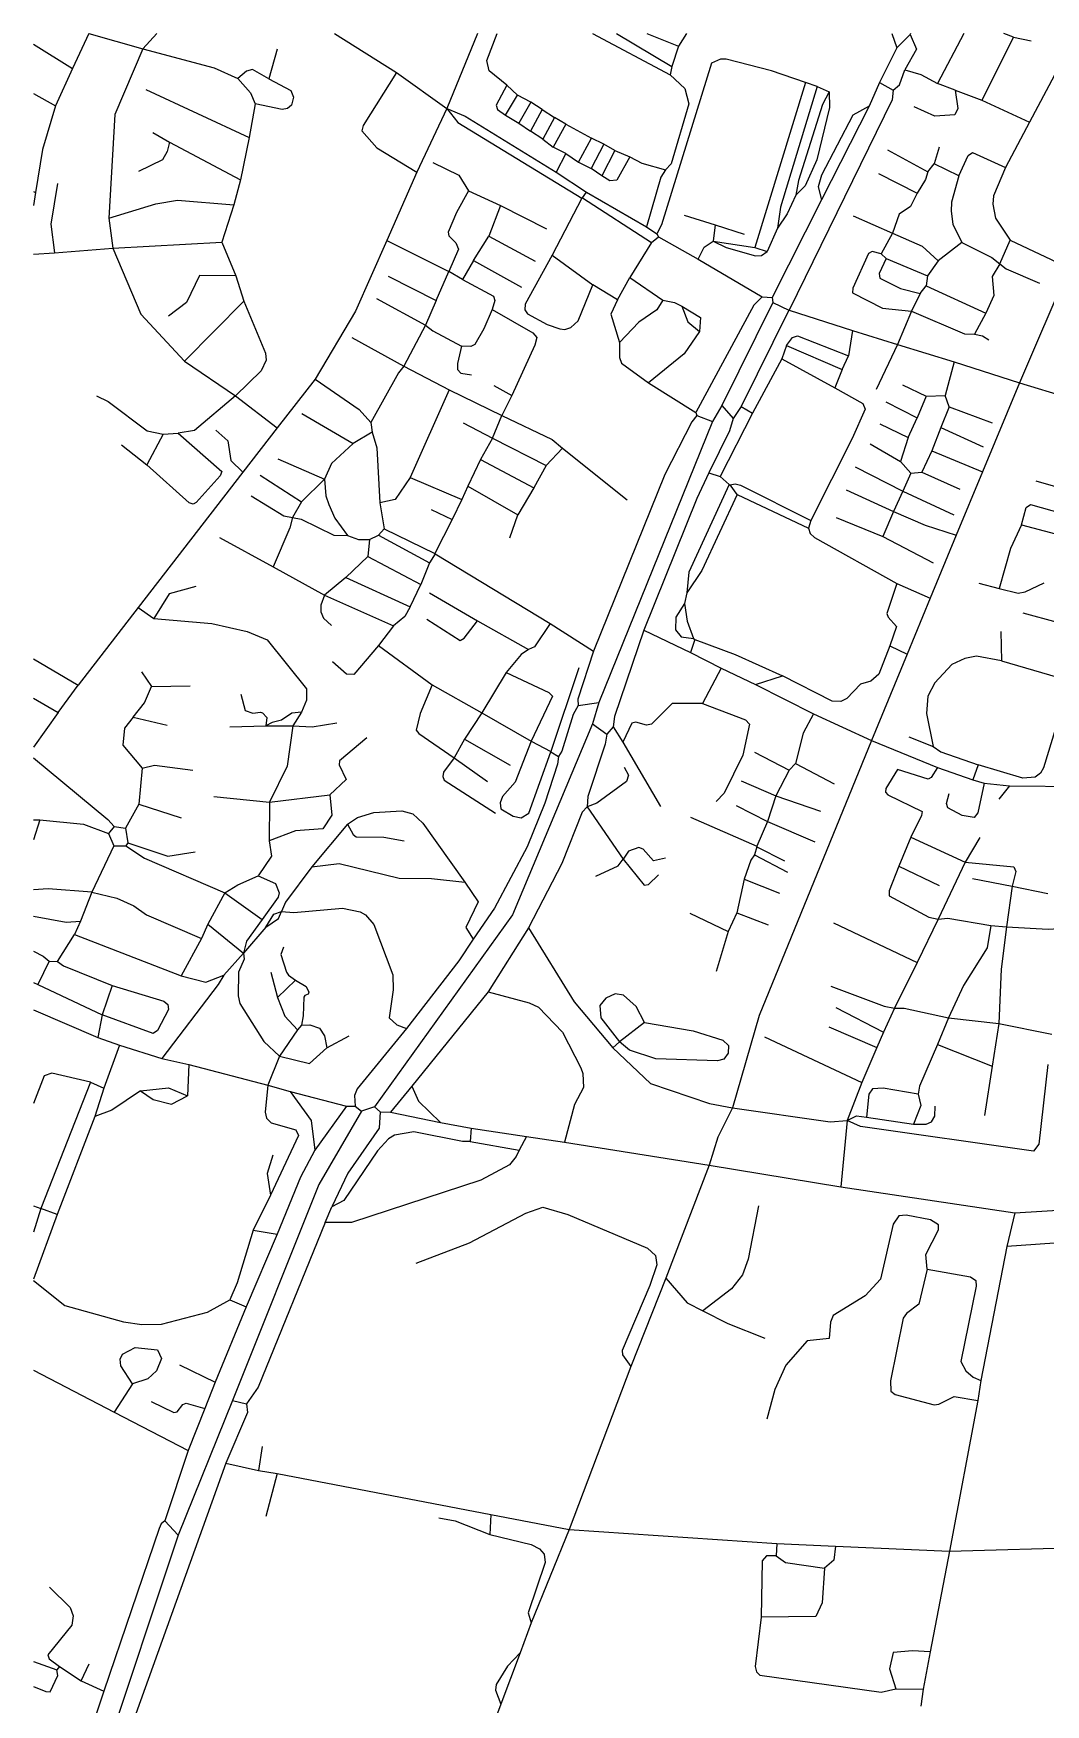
# Model space of a CAD drawing. Header units: inches. Extents: x 13510994 to 13518474, y 3660267 to 3664767.
# Drawn here: x 13510994 to 13512451, y 3662363 to 3664767 of the extents above; entities that cross this region are included whole.
import ezdxf

# ---------------------------------------------------------------- set-up
doc = ezdxf.new("R2010")
doc.units = ezdxf.units.IN
doc.header["$MEASUREMENT"] = 0

msp = doc.modelspace()

# ---------------------------------------------------------------- linework, layer by layer
for points in [[(13511074, 3664767), (13511050.6, 3664717)], [(13511074, 3664767.3), (13511074, 3664767)], [(13511074, 3664767), (13511151.7, 3664745.1)], [(13511171.9, 3664767.3), (13511151.7, 3664745.1)], [(13511427.4, 3664767.3), (13511516.5, 3664710.9)], [(13511633.4, 3664767.3), (13511589.1, 3664659.2)], [(13511675.4, 3664692.8), (13511650, 3664713.6), (13511646.6, 3664728.5), (13511661.3, 3664767.3)], [(13511798.5, 3664767.3), (13511910.2, 3664707.6)], [(13511833.1, 3664767.3), (13511912.7, 3664719.6)], [(13511876.8, 3664767.3), (13511922.4, 3664748.8)], [(13511933.9, 3664767.3), (13511922.4, 3664748.8)], [(13512229.6, 3664767.3), (13512236.7, 3664746.6)], [(13512256.4, 3664767.3), (13512255.7, 3664765.6)], [(13512333.2, 3664767.3), (13512295.3, 3664695.4)], [(13512404.6, 3664761.9), (13512390.5, 3664767.3)], [(13510994.1, 3664752.1), (13511050.6, 3664717)], [(13511151.7, 3664745.1), (13511111.5, 3664650.7), (13511102.7, 3664501.3)], [(13511151.7, 3664745.1), (13511254.2, 3664717.7), (13511288.3, 3664702.5)], [(13511344.7, 3664744.6), (13511333.1, 3664702)], [(13511922.4, 3664748.8), (13511912.7, 3664719.6)], [(13512236.7, 3664746.6), (13512211.7, 3664696.6)], [(13512236.7, 3664746.6), (13512255.7, 3664765.6)], [(13512255.7, 3664765.6), (13512265.1, 3664744.8), (13512248, 3664714.9)], [(13512404.6, 3664761.9), (13512358.7, 3664671.2)], [(13512404.6, 3664761.9), (13512429.7, 3664756.6)], [(13512105.3, 3664696.5), (13512056.1, 3664713.4), (13511991.1, 3664730.4), (13511983.1, 3664730.1), (13511969.8, 3664724.6), (13511897.8, 3664492.1), (13511891.2, 3664479.1)], [(13511912.7, 3664719.6), (13511910.2, 3664707.6)], [(13511050.6, 3664717), (13511026, 3664663)], [(13511333.1, 3664702), (13511309.2, 3664715.5), (13511300.8, 3664712.9), (13511288.3, 3664702.5)], [(13511288.3, 3664702.5), (13511306.7, 3664681.7), (13511313.2, 3664666.1)], [(13511333.1, 3664702), (13511364.4, 3664685.4), (13511368.2, 3664675.5), (13511365.7, 3664663.9), (13511360, 3664659.4), (13511352.2, 3664657.9), (13511313.2, 3664666.1)], [(13511516.5, 3664710.9), (13511468.6, 3664634.7), (13511466.6, 3664627.1), (13511488.5, 3664602.5), (13511546.1, 3664567.9)], [(13511516.5, 3664710.9), (13511589.1, 3664659.2)], [(13511910.2, 3664707.6), (13511931.4, 3664688), (13511937.1, 3664666.2), (13511911.8, 3664579.5), (13511903.7, 3664571)], [(13512105.3, 3664696.5), (13512032.3, 3664459.4)], [(13512121.9, 3664690.8), (13512105.3, 3664696.5)], [(13512211.7, 3664696.6), (13512196.7, 3664662.6)], [(13512211.7, 3664696.6), (13512231.2, 3664685.6)], [(13512231.2, 3664685.6), (13512240.4, 3664693.5), (13512248, 3664714.9)], [(13512248, 3664714.9), (13512271.1, 3664708), (13512295.3, 3664695.4)], [(13512320.4, 3664685.6), (13512295.3, 3664695.4)], [(13512463.7, 3664707.1), (13512427.6, 3664639.7)], [(13510994.1, 3664680.9), (13511026, 3664663)], [(13511155.7, 3664686.6), (13511304.7, 3664617.7)], [(13511675.4, 3664692.8), (13511660.1, 3664664.3), (13511662, 3664657.8), (13511673.3, 3664649.8)], [(13511673.3, 3664649.8), (13511690.6, 3664678.7)], [(13511675.4, 3664692.8), (13511690.6, 3664678.7)], [(13511709.8, 3664668.3), (13511690.6, 3664678.7)], [(13512121.9, 3664690.8), (13512069.4, 3664517.5), (13512064.7, 3664486.9)], [(13512231.2, 3664685.6), (13512230.1, 3664671.6), (13512081.7, 3664369.1)], [(13512139.2, 3664683.2), (13512139.9, 3664660.7), (13512121.3, 3664585.3), (13512104.5, 3664547.8), (13512091.5, 3664534.4)], [(13512139.2, 3664683.2), (13512129.5, 3664665.2), (13512095.2, 3664555.5), (13512091.5, 3664534.4)], [(13512121.9, 3664690.8), (13512139.2, 3664683.2)], [(13512320.4, 3664685.6), (13512324.5, 3664659.4), (13512320.2, 3664650.4), (13512291.3, 3664648.2), (13512261.7, 3664661.6)], [(13512320.4, 3664685.6), (13512358.7, 3664671.2)], [(13512358.7, 3664671.2), (13512427.6, 3664639.7)], [(13511026, 3664663), (13511007.4, 3664600.5), (13510997, 3664538.6)], [(13511313.2, 3664666.1), (13511304.7, 3664617.7)], [(13511589.1, 3664659.2), (13511546.1, 3664567.9)], [(13511589.1, 3664659.2), (13511615.3, 3664648.3), (13511746.5, 3664567.8)], [(13511589.1, 3664659.2), (13511604.8, 3664639.4), (13511783.2, 3664530.1)], [(13511673.3, 3664649.8), (13511692.7, 3664638)], [(13511709.8, 3664668.3), (13511692.7, 3664638)], [(13511726.3, 3664658), (13511709.3, 3664626.8)], [(13511726.3, 3664658), (13511709.8, 3664668.3)], [(13511726.3, 3664658), (13511744.2, 3664646.4)], [(13512196.7, 3664662.6), (13512173.2, 3664649.9), (13512128.2, 3664563.4), (13512123.5, 3664546.7), (13512128.2, 3664528.1)], [(13512196.7, 3664662.6), (13512128.2, 3664528.1)], [(13511166.2, 3664624.6), (13511190.1, 3664610.7)], [(13511692.7, 3664638), (13511709.3, 3664626.8)], [(13511727.1, 3664615.1), (13511709.3, 3664626.8)], [(13511744.2, 3664646.4), (13511727.1, 3664615.1)], [(13511760.5, 3664637), (13511742.3, 3664603.7)], [(13511760.5, 3664637), (13511744.2, 3664646.4)], [(13511760.5, 3664637), (13511797.3, 3664616.7)], [(13512427.6, 3664639.7), (13512393.1, 3664574.2)], [(13511190.1, 3664610.7), (13511186.6, 3664597.6), (13511179.8, 3664585.6), (13511145.2, 3664568.6)], [(13511190.1, 3664610.7), (13511292.3, 3664556.9)], [(13511304.7, 3664617.7), (13511292.3, 3664556.9)], [(13511727.1, 3664615.1), (13511742.3, 3664603.7)], [(13511760.3, 3664594.5), (13511742.3, 3664603.7)], [(13511778.6, 3664582.1), (13511797.3, 3664616.7)], [(13511815.2, 3664607.9), (13511796.6, 3664572.8)], [(13511815.2, 3664607.9), (13511797.3, 3664616.7)], [(13511831, 3664598.9), (13511812, 3664562.3)], [(13511831, 3664598.9), (13511815.2, 3664607.9)], [(13511831, 3664598.9), (13511852.4, 3664589.8)], [(13512223.2, 3664599.6), (13512281.2, 3664568.1)], [(13512297.7, 3664603.6), (13512290.2, 3664579.6)], [(13511568.7, 3664581.6), (13511606.3, 3664563.6), (13511620.2, 3664541)], [(13511760.3, 3664594.5), (13511746.5, 3664567.8)], [(13511760.3, 3664594.5), (13511778.6, 3664582.1)], [(13511778.6, 3664582.1), (13511796.6, 3664572.8)], [(13511852.4, 3664589.8), (13511833.8, 3664556.2), (13511823.8, 3664555.1), (13511812, 3664562.3)], [(13511852.4, 3664589.8), (13511869.9, 3664580.5), (13511903.7, 3664571)], [(13512281.2, 3664568.1), (13512290.2, 3664579.6)], [(13512325.8, 3664562.6), (13512290.2, 3664579.6)], [(13512325.8, 3664562.6), (13512339.2, 3664591.6), (13512345.3, 3664596.1), (13512393.1, 3664574.2)], [(13511028.7, 3664551.6), (13511019.2, 3664493.1), (13511024.3, 3664451.5)], [(13511292.3, 3664556.9), (13511282.7, 3664520.5)], [(13511546.1, 3664567.9), (13511502.7, 3664469.2)], [(13511746.5, 3664567.8), (13511790.2, 3664539.1)], [(13511812, 3664562.3), (13511796.6, 3664572.8)], [(13511903.7, 3664571), (13511897.2, 3664560.6), (13511876.2, 3664489.1)], [(13512210.2, 3664565.6), (13512265.7, 3664537.3)], [(13512281.2, 3664568.1), (13512277.7, 3664557.1), (13512265.7, 3664537.3)], [(13512325.8, 3664562.6), (13512315.3, 3664524.6), (13512314.7, 3664511.6), (13512317.1, 3664492.8), (13512330, 3664466.3)], [(13512393.1, 3664574.2), (13512375.7, 3664533.6), (13512374.7, 3664521.7), (13512378.4, 3664501.7), (13512399.9, 3664469.8)], [(13510994.1, 3664540.1), (13510997, 3664538.6)], [(13510997, 3664538.6), (13510994.1, 3664519.6)], [(13511102.7, 3664501.3), (13511170.1, 3664522.2), (13511201.3, 3664527.4), (13511282.7, 3664520.5)], [(13511620.2, 3664541), (13511602.8, 3664509.6), (13511591.1, 3664481.3), (13511591.9, 3664476.1), (13511602.2, 3664466.2), (13511606, 3664457), (13511592.1, 3664424.6)], [(13511620.2, 3664541), (13511666.5, 3664519.8)], [(13511783.2, 3664530.1), (13511740.8, 3664448.3)], [(13511784.2, 3664530.6), (13511783.2, 3664530.1)], [(13511784.2, 3664530.6), (13511790.2, 3664539.1)], [(13511784.2, 3664530.6), (13511883.7, 3664466.6)], [(13511790.2, 3664539.1), (13511876.2, 3664489.1)], [(13512128.2, 3664528.1), (13512057.2, 3664387.6)], [(13512091.5, 3664534.4), (13512078.6, 3664507.6), (13512064.7, 3664486.9)], [(13512265.7, 3664537.3), (13512256.5, 3664518.3), (13512240.2, 3664507.4), (13512230.5, 3664479.7)], [(13511282.7, 3664520.5), (13511265.1, 3664467.1)], [(13511666.5, 3664519.8), (13511649.7, 3664475.6)], [(13511666.5, 3664519.8), (13511732.7, 3664486.1)], [(13511930.7, 3664505.6), (13511975.2, 3664491.7)], [(13512173.7, 3664505.1), (13512230.5, 3664479.7)], [(13511102.7, 3664501.3), (13511108.4, 3664458.5)], [(13511876.2, 3664489.1), (13511891.2, 3664479.1)], [(13511891.2, 3664479.1), (13511893.7, 3664474.6)], [(13511975.2, 3664491.7), (13511972.5, 3664468.5)], [(13511975.2, 3664491.7), (13512016.7, 3664478.6)], [(13512064.7, 3664486.9), (13512049.9, 3664453.4)], [(13512230.5, 3664479.7), (13512214.2, 3664450.1)], [(13512230.5, 3664479.7), (13512273.1, 3664461.1), (13512296, 3664440.2)], [(13511024.3, 3664451.5), (13511108.4, 3664458.5)], [(13511108.4, 3664458.5), (13511265.1, 3664467.1)], [(13511108.4, 3664458.5), (13511148.6, 3664363.3), (13511211.6, 3664296)], [(13511265.1, 3664467.1), (13511285.2, 3664418.5)], [(13511502.7, 3664469.2), (13511457.5, 3664367.6), (13511399.6, 3664269.9)], [(13511502.7, 3664469.2), (13511592.1, 3664424.6)], [(13511627.6, 3664440.5), (13511649.7, 3664475.6)], [(13511649.7, 3664475.6), (13511716.2, 3664439.6)], [(13511883.7, 3664466.6), (13511852.3, 3664416)], [(13511883.7, 3664466.6), (13511893.7, 3664474.6)], [(13511893.7, 3664474.6), (13511950.8, 3664442.5)], [(13511950.8, 3664442.5), (13511959.5, 3664459.7), (13511972.5, 3664468.5)], [(13511972.5, 3664468.5), (13511990.8, 3664459.5), (13512033.4, 3664447.2), (13512042.1, 3664447.9), (13512049.9, 3664453.4)], [(13511972.5, 3664468.5), (13512032.3, 3664459.4)], [(13512032.3, 3664459.4), (13512049.9, 3664453.4)], [(13512330, 3664466.3), (13512296, 3664440.2)], [(13512330, 3664466.3), (13512373.5, 3664444.9), (13512384.6, 3664435.9)], [(13512384.6, 3664435.9), (13512399.9, 3664469.8)], [(13512399.9, 3664469.8), (13512483.9, 3664429.9)], [(13510994.1, 3664449.6), (13511024.3, 3664451.5)], [(13511627.6, 3664440.5), (13511611.8, 3664413.4)], [(13511627.6, 3664440.5), (13511696.7, 3664402.1)], [(13511740.8, 3664448.3), (13511701.8, 3664377.6), (13511701.4, 3664369.8), (13511705.3, 3664363.7), (13511733.2, 3664348.7), (13511751.8, 3664342.4), (13511758.8, 3664341.4), (13511767.7, 3664344.1), (13511778.1, 3664353.7), (13511799, 3664405.7)], [(13511740.8, 3664448.3), (13511799, 3664405.7)], [(13511950.8, 3664442.5), (13512042.7, 3664388.1)], [(13512214.2, 3664450.1), (13512200.9, 3664453.4), (13512195.9, 3664450.6), (13512173.2, 3664400.7), (13512172.9, 3664394), (13512215.8, 3664371.9), (13512257.8, 3664367.5)], [(13512221.2, 3664443.6), (13512211.3, 3664421.7), (13512212.1, 3664415.4), (13512241.8, 3664400.5), (13512270.1, 3664393.2)], [(13512214.2, 3664450.1), (13512221.2, 3664443.6)], [(13512221.2, 3664443.6), (13512280.7, 3664418.6)], [(13512296, 3664440.2), (13512280.7, 3664418.6)], [(13512384.6, 3664435.9), (13512373.6, 3664417.5), (13512376.2, 3664390.3), (13512364.5, 3664364.9)], [(13512384.6, 3664435.9), (13512393.8, 3664428.4), (13512441.7, 3664408.1)], [(13511285.2, 3664418.5), (13511233.2, 3664418.8), (13511214.3, 3664380.2), (13511188.7, 3664360.6)], [(13511285.2, 3664418.5), (13511296.8, 3664382.3)], [(13511504.7, 3664418.1), (13511573.9, 3664382.9)], [(13511573.9, 3664382.9), (13511592.1, 3664424.6)], [(13511611.8, 3664413.4), (13511592.1, 3664424.6)], [(13511611.8, 3664413.4), (13511656.4, 3664389.1), (13511658.1, 3664383.1), (13511654.4, 3664370)], [(13511834.6, 3664383.9), (13511852.3, 3664416)], [(13511852.3, 3664416), (13511899.7, 3664383.3)], [(13512280.7, 3664418.6), (13512278.7, 3664404.1)], [(13512483.9, 3664429.9), (13512413.1, 3664264.5)], [(13511296.8, 3664382.3), (13511211.6, 3664296)], [(13511296.8, 3664382.3), (13511328.2, 3664307.1), (13511329.2, 3664297), (13511321.9, 3664282), (13511284.7, 3664245.9)], [(13511487.7, 3664386.1), (13511558.5, 3664347.4)], [(13511573.9, 3664382.9), (13511558.5, 3664347.4)], [(13511834.6, 3664383.9), (13511799, 3664405.7)], [(13511834.6, 3664383.9), (13511825, 3664363.5), (13511837.4, 3664322.6)], [(13511899.7, 3664383.3), (13511891.4, 3664369.4), (13511865.5, 3664351.7), (13511837.4, 3664322.6)], [(13511899.7, 3664383.3), (13511916.6, 3664380.4), (13511927.3, 3664374.7)], [(13512042.7, 3664388.1), (13512030.9, 3664376.5), (13511947.2, 3664222.1)], [(13512042.7, 3664388.1), (13512057.2, 3664387.6)], [(13512057.2, 3664387.6), (13512058.2, 3664380.1)], [(13512270.1, 3664393.2), (13512257.8, 3664367.5)], [(13512270.1, 3664393.2), (13512278.7, 3664404.1)], [(13512278.7, 3664404.1), (13512364.5, 3664364.9)], [(13511654.4, 3664370), (13511642.4, 3664342.2), (13511629.4, 3664319.7), (13511623.5, 3664316.9), (13511610.3, 3664317.5)], [(13511654.4, 3664370), (13511712.6, 3664336.5), (13511718.6, 3664330), (13511715.8, 3664318.6), (13511682.4, 3664246.6)], [(13511927.3, 3664374.7), (13511954, 3664358.7), (13511952.7, 3664338.4)], [(13511927.3, 3664374.7), (13511936, 3664352.3), (13511952.7, 3664338.4)], [(13512058.2, 3664380.1), (13511984.7, 3664232.1)], [(13512081.2, 3664369.1), (13512012.6, 3664230.7)], [(13512058.2, 3664380.1), (13512081.2, 3664369.1)], [(13512081.2, 3664369.1), (13512081.7, 3664369.1)], [(13512081.7, 3664369.1), (13512172.8, 3664340)], [(13512257.8, 3664367.5), (13512237.6, 3664319.6)], [(13512257.8, 3664367.5), (13512334.1, 3664335.1), (13512348.4, 3664334.4)], [(13512364.5, 3664364.9), (13512348.4, 3664334.4)], [(13511558.5, 3664347.4), (13511527.4, 3664288.7)], [(13511558.5, 3664347.4), (13511568.8, 3664339.4), (13511610.3, 3664317.5)], [(13511952.7, 3664338.4), (13511930.8, 3664306.5), (13511879.3, 3664264.4)], [(13512172.8, 3664340), (13512166.9, 3664303.4)], [(13512172.8, 3664340), (13512237.6, 3664319.6)], [(13512348.4, 3664334.4), (13512360, 3664332), (13512369.2, 3664326.6)], [(13511452.2, 3664329.6), (13511527.4, 3664288.7)], [(13511610.3, 3664317.5), (13511604.3, 3664292.5), (13511604.6, 3664283.7), (13511609, 3664278.6), (13511624.7, 3664276.1)], [(13511837.4, 3664322.6), (13511837.7, 3664301), (13511840.4, 3664292.8), (13511879.3, 3664264.4)], [(13512078, 3664318.4), (13512071, 3664299.2)], [(13512078, 3664318.4), (13512086.3, 3664329.9), (13512093.7, 3664332.3), (13512166.9, 3664303.4)], [(13512078, 3664318.4), (13512157.8, 3664283.6)], [(13512237.6, 3664319.6), (13512206.7, 3664255.1)], [(13512237.6, 3664319.6), (13512319, 3664295)], [(13511211.6, 3664296), (13511284.7, 3664245.9)], [(13511527.4, 3664288.7), (13511519.7, 3664279.1), (13511479.7, 3664207.6)], [(13511527.4, 3664288.7), (13511592.2, 3664254.5)], [(13512071, 3664299.2), (13512029, 3664220.9)], [(13512071, 3664299.2), (13512147.5, 3664257.4)], [(13512157.8, 3664283.6), (13512166.9, 3664303.4)], [(13512319, 3664295), (13512306, 3664246.3)], [(13512319, 3664295), (13512413.1, 3664264.5)], [(13511399.6, 3664269.9), (13511345.1, 3664199.8)], [(13511399.6, 3664269.9), (13511462.8, 3664226.4), (13511479.7, 3664207.6)], [(13511879.3, 3664264.4), (13511947.2, 3664222.1)], [(13512157.8, 3664283.6), (13512147.5, 3664257.4)], [(13512413.1, 3664264.5), (13512360.1, 3664136.7)], [(13512413.1, 3664264.5), (13512552.2, 3664222.4), (13512580.1, 3664219.3)], [(13511084.7, 3664246.1), (13511101.6, 3664237.8), (13511157.8, 3664195.4), (13511181, 3664190.9)], [(13511284.7, 3664245.9), (13511225.7, 3664196), (13511202.6, 3664192)], [(13511284.7, 3664245.9), (13511345.1, 3664199.8)], [(13511592.2, 3664254.5), (13511536.3, 3664128.5)], [(13511592.2, 3664254.5), (13511668, 3664217.6)], [(13511656.7, 3664260.6), (13511682.4, 3664246.6)], [(13511682.4, 3664246.6), (13511668, 3664217.6)], [(13512147.5, 3664257.4), (13512187.5, 3664235), (13512191.2, 3664226.7), (13512172.5, 3664184.7), (13512112.7, 3664066.6)], [(13512244.7, 3664261.6), (13512278.7, 3664245.4)], [(13512278.7, 3664245.4), (13512265.8, 3664214.2)], [(13512278.7, 3664245.4), (13512306, 3664246.3)], [(13512311.9, 3664230.1), (13512306, 3664246.3)], [(13511380.2, 3664220.6), (13511454.2, 3664177.3)], [(13511654.9, 3664185), (13511668, 3664217.6)], [(13511668, 3664217.6), (13511740.5, 3664182.9), (13511755.4, 3664170.8)], [(13511948.7, 3664217.6), (13511941.4, 3664208.5), (13511902.8, 3664132.6), (13511800.2, 3663878.4)], [(13511947.2, 3664222.1), (13511948.7, 3664217.6)], [(13511948.7, 3664217.6), (13511971.2, 3664209.1)], [(13511984.7, 3664232.1), (13511971.2, 3664209.1)], [(13512029, 3664220.9), (13511982.2, 3664129.6)], [(13511984.7, 3664232.1), (13512001.2, 3664213.1)], [(13512012.6, 3664230.7), (13512001.2, 3664213.1)], [(13512012.6, 3664230.7), (13512029, 3664220.9)], [(13512220.7, 3664237.1), (13512265.8, 3664214.2)], [(13512253.1, 3664186), (13512265.8, 3664214.2)], [(13512311.9, 3664230.1), (13512299.8, 3664200.2)], [(13512311.9, 3664230.1), (13512373.7, 3664207.1)], [(13511202.6, 3664192), (13511265.3, 3664137), (13511263.1, 3664130.9), (13511228.3, 3664092.5), (13511223.8, 3664089.8), (13511218.2, 3664091.8), (13511157.3, 3664146.7)], [(13511181, 3664190.9), (13511157.3, 3664146.7)], [(13511181, 3664190.9), (13511202.6, 3664192)], [(13511256.7, 3664196.6), (13511273.8, 3664181.2), (13511278.1, 3664152.8), (13511295.3, 3664135.9)], [(13511345.1, 3664199.8), (13511295.3, 3664135.9)], [(13511481.7, 3664193.6), (13511454.2, 3664177.3)], [(13511479.7, 3664207.6), (13511481.7, 3664193.6)], [(13511481.7, 3664193.6), (13511488.5, 3664171.1), (13511492.6, 3664092.1)], [(13511612.7, 3664207.1), (13511654.9, 3664185)], [(13511971.2, 3664209.1), (13511807.7, 3663804.6)], [(13512001.2, 3664213.1), (13511995.9, 3664195.7), (13511966.2, 3664135)], [(13512212.2, 3664205.6), (13512253.1, 3664186)], [(13512299.8, 3664200.2), (13512287, 3664166.8)], [(13512299.8, 3664200.2), (13512360.7, 3664172.6)], [(13511120.7, 3664175.6), (13511157.3, 3664146.7)], [(13511454.2, 3664177.3), (13511423.2, 3664148.7), (13511413, 3664125.8)], [(13511654.9, 3664185), (13511637.5, 3664154.1)], [(13511654.9, 3664185), (13511732.1, 3664145.7)], [(13511732.1, 3664145.7), (13511755.4, 3664170.8)], [(13511755.4, 3664170.8), (13511848.7, 3664096.1)], [(13512198.2, 3664176.6), (13512241.8, 3664151.2)], [(13512253.1, 3664186), (13512241.8, 3664151.2)], [(13512287, 3664166.8), (13512272.7, 3664136.1)], [(13512287, 3664166.8), (13512360.1, 3664136.7)], [(13511345.7, 3664155.1), (13511413, 3664125.8)], [(13511637.5, 3664154.1), (13511619.4, 3664115.8)], [(13511637.5, 3664154.1), (13511714.2, 3664113.7)], [(13511732.1, 3664145.7), (13511714.2, 3664113.7)], [(13512176.7, 3664143.6), (13512245.1, 3664108.5)], [(13512241.8, 3664151.2), (13512256.7, 3664134.6)], [(13511295.3, 3664135.9), (13511145, 3663941.5)], [(13511320.2, 3664131.6), (13511379.9, 3664093.6)], [(13511379.9, 3664093.6), (13511413, 3664125.8)], [(13511413, 3664125.8), (13511414.9, 3664102.1), (13511419.4, 3664089.7), (13511428, 3664070), (13511446, 3664045)], [(13511536.3, 3664128.5), (13511514.8, 3664096.6), (13511492.6, 3664092.1)], [(13511536.3, 3664128.5), (13511610.7, 3664096.5)], [(13511966.2, 3664135), (13511948.6, 3664098.1), (13511872.6, 3663908.6)], [(13511995.2, 3664118.1), (13511937.4, 3663992), (13511934.5, 3663962.2)], [(13511966.2, 3664135), (13511982.2, 3664129.6)], [(13511982.2, 3664129.6), (13511995.2, 3664118.1)], [(13511995.2, 3664118.1), (13511996.7, 3664117.6)], [(13511996.7, 3664117.6), (13512003.8, 3664119.2), (13512011.8, 3664117.4), (13512112.7, 3664066.6)], [(13512256.7, 3664134.6), (13512245.1, 3664108.5)], [(13512256.7, 3664134.6), (13512272.7, 3664136.1)], [(13512272.7, 3664136.1), (13512327.2, 3664111.6)], [(13512360.1, 3664136.7), (13512322.2, 3664045.4)], [(13512436.7, 3664123.6), (13512485.1, 3664109.8)], [(13511307.7, 3664102.1), (13511354.7, 3664073.2), (13511366.8, 3664070.7)], [(13511379.9, 3664093.6), (13511366.8, 3664070.7)], [(13511610.7, 3664096.5), (13511596.7, 3664068)], [(13511619.4, 3664115.8), (13511610.7, 3664096.5)], [(13511619.4, 3664115.8), (13511691.1, 3664074.5)], [(13511714.2, 3664113.7), (13511691.1, 3664074.5)], [(13512006.7, 3664104), (13511956, 3663994.7), (13511934.5, 3663962.2)], [(13512006.7, 3664104), (13511996.7, 3664117.6)], [(13512006.7, 3664104), (13512109.7, 3664055.6)], [(13512163.7, 3664110.6), (13512232, 3664079.6)], [(13512245.1, 3664108.5), (13512232, 3664079.6)], [(13512245.1, 3664108.5), (13512318.7, 3664074.6)], [(13511366.8, 3664070.7), (13511363, 3664056), (13511339.2, 3663999.8)], [(13511366.8, 3664070.7), (13511379.2, 3664068.6), (13511426.3, 3664045.6), (13511446, 3664045)], [(13511492.6, 3664092.1), (13511498.7, 3664054.6)], [(13511566.7, 3664082.1), (13511596.7, 3664068)], [(13511679.7, 3664041.6), (13511691.1, 3664074.5)], [(13512149.2, 3664070.6), (13512216.4, 3664043.5)], [(13512232, 3664079.6), (13512216.4, 3664043.5)], [(13512232, 3664079.6), (13512277.3, 3664059.8), (13512322.2, 3664045.4)], [(13512415.8, 3664060.4), (13512422.9, 3664085.1), (13512428.8, 3664089.5), (13512520.9, 3664063.5)], [(13511477.7, 3664039.1), (13511490.7, 3664045.6)], [(13511498.7, 3664054.6), (13511490.7, 3664045.6)], [(13511490.7, 3664045.6), (13511564.2, 3664005.6)], [(13511498.7, 3664054.6), (13511571.7, 3664019.1)], [(13511596.7, 3664068), (13511571.7, 3664019.1)], [(13512112.7, 3664066.6), (13512109.7, 3664055.6)], [(13512109.7, 3664055.6), (13512111.7, 3664047.9), (13512118.2, 3664042.2), (13512236.8, 3663976)], [(13512415.8, 3664060.4), (13512400.2, 3664026.1), (13512383.9, 3663968.7)], [(13512415.8, 3664060.4), (13512513.7, 3664034.6)], [(13511261.7, 3664042.1), (13511339.2, 3663999.8)], [(13511446, 3664045), (13511462, 3664039), (13511477.7, 3664039.1)], [(13511477.7, 3664039.1), (13511475.2, 3664014.6)], [(13512216.4, 3664043.5), (13512288.7, 3664005.6)], [(13512322.2, 3664045.4), (13512284.7, 3663954.8)], [(13511339.2, 3663999.8), (13511413.1, 3663959.1)], [(13511443.6, 3663984.3), (13511475.2, 3664014.6)], [(13511475.2, 3664014.6), (13511551.6, 3663974.6)], [(13511564.2, 3664005.6), (13511551.6, 3663974.6)], [(13511572.2, 3664018.6), (13511564.2, 3664005.6)], [(13511571.7, 3664019.1), (13511572.2, 3664018.6)], [(13511572.2, 3664018.6), (13511737.7, 3663918.1)], [(13511443.6, 3663984.3), (13511413.1, 3663959.1)], [(13511443.6, 3663984.3), (13511536.1, 3663942.3)], [(13511536.1, 3663942.3), (13511551.6, 3663974.6)], [(13512236.8, 3663976), (13512222.4, 3663932.8), (13512224, 3663927.3), (13512236.2, 3663913.8), (13512226.4, 3663886.2)], [(13512236.8, 3663976), (13512284.7, 3663954.8)], [(13512354.7, 3663976.1), (13512383.9, 3663968.7)], [(13512383.9, 3663968.7), (13512411.1, 3663961.9), (13512421.2, 3663964.1), (13512448.7, 3663976.6)], [(13511227.7, 3663971.6), (13511189.5, 3663961.2), (13511167.4, 3663925.6)], [(13511413.1, 3663959.1), (13511407.8, 3663944.8), (13511407.5, 3663935.3), (13511411.5, 3663925.9), (13511423.2, 3663915.6)], [(13511413.1, 3663959.1), (13511512.3, 3663915)], [(13511564.2, 3663962.6), (13511633.3, 3663922)], [(13511934.5, 3663962.2), (13511931.1, 3663947.2)], [(13512284.7, 3663954.8), (13512251.3, 3663874.4)], [(13511145, 3663941.5), (13511058.4, 3663829.5)], [(13511145, 3663941.5), (13511167.4, 3663925.6)], [(13511167.4, 3663925.6), (13511251, 3663918.3), (13511301.9, 3663906.6), (13511330.5, 3663894.7), (13511387.2, 3663824.1), (13511387.3, 3663807.8), (13511379.8, 3663790.7)], [(13511536.1, 3663942.3), (13511528.6, 3663928.3), (13511512.3, 3663915)], [(13511931.1, 3663947.2), (13511918.6, 3663927.4), (13511918.1, 3663909.3), (13511926.5, 3663899.2), (13511944.2, 3663896.6)], [(13511931.1, 3663947.2), (13511935.1, 3663921.8), (13511944.2, 3663896.6)], [(13512417.7, 3663933.6), (13512467.2, 3663920.4), (13512474.3, 3663916.4), (13512479.5, 3663901.1), (13512472.9, 3663866)], [(13511512.3, 3663915), (13511490.8, 3663886.8)], [(13511560.2, 3663924.6), (13511608.2, 3663893.8), (13511614.2, 3663897.1), (13511633.3, 3663922)], [(13511633.3, 3663922), (13511706.8, 3663880.9)], [(13511737.7, 3663918.1), (13511715.3, 3663884.6), (13511706.8, 3663880.9)], [(13511737.7, 3663918.1), (13511800.2, 3663878.4)], [(13511872.6, 3663908.6), (13511830.3, 3663784.6), (13511828.2, 3663769.6)], [(13511872.6, 3663908.6), (13511939.7, 3663876.6)], [(13512386.2, 3663906.6), (13512387.1, 3663864.5)], [(13511490.8, 3663886.8), (13511455.2, 3663844.8), (13511444.5, 3663845.5), (13511424.7, 3663863.1)], [(13511490.8, 3663886.8), (13511567.8, 3663830.1)], [(13511706.8, 3663880.9), (13511696.1, 3663873.6), (13511674.5, 3663847.9)], [(13511800.2, 3663878.4), (13511777.7, 3663809.6), (13511778.2, 3663800.1)], [(13511945.7, 3663895.1), (13511939.7, 3663876.6)], [(13511944.2, 3663896.6), (13511945.7, 3663895.1)], [(13511945.7, 3663895.1), (13512004.1, 3663873.9), (13512072, 3663843.1)], [(13512226.4, 3663886.2), (13512210.9, 3663845.4), (13512199.1, 3663835.3), (13512184.4, 3663831.2), (13512164.6, 3663810.6), (13512156.1, 3663806.2), (13512143.6, 3663806.6), (13512072, 3663843.1)], [(13512226.4, 3663886.2), (13512251.3, 3663874.4)], [(13510994.1, 3663867.4), (13511058.4, 3663829.5)], [(13511779.2, 3663854.6), (13511738.7, 3663734.1)], [(13511939.7, 3663876.6), (13511984, 3663853.8)], [(13511984, 3663853.8), (13511957, 3663803)], [(13511984, 3663853.8), (13512033, 3663830.3)], [(13512251.3, 3663874.4), (13512200.1, 3663750.2)], [(13512387.1, 3663864.5), (13512351.1, 3663871.4), (13512334.4, 3663868.1), (13512315.8, 3663859.5), (13512291.4, 3663833.1), (13512281.1, 3663813.9), (13512279.4, 3663788.6), (13512288.9, 3663741.3)], [(13512387.1, 3663864.5), (13512467.9, 3663841.3)], [(13511029.9, 3663790.2), (13511058.4, 3663829.5)], [(13511149.7, 3663848.6), (13511164.2, 3663827.7)], [(13511567.8, 3663830.1), (13511550.9, 3663789), (13511544.8, 3663764.9), (13511548.7, 3663760.2), (13511599.8, 3663724.9)], [(13511567.8, 3663830.1), (13511639.2, 3663790)], [(13511674.5, 3663847.9), (13511639.2, 3663790)], [(13511674.5, 3663847.9), (13511735.8, 3663818.8), (13511741.2, 3663813.9), (13511710.5, 3663749)], [(13512033, 3663830.3), (13512072, 3663843.1)], [(13512033, 3663830.3), (13512116.7, 3663788.3)], [(13512467.9, 3663841.3), (13512479.9, 3663836.4), (13512483.3, 3663826.6), (13512447.9, 3663710.8), (13512443.5, 3663702.8), (13512435.5, 3663697), (13512417.7, 3663695.8), (13512353.8, 3663714.9)], [(13510994.1, 3663811), (13511029.9, 3663790.2)], [(13511137.6, 3663783.6), (13511154.2, 3663804.1), (13511164.2, 3663827.7)], [(13511164.2, 3663827.7), (13511219.7, 3663828.6)], [(13511292.7, 3663816.6), (13511299, 3663793.1), (13511309.7, 3663789.4), (13511320.7, 3663790.9), (13511323.8, 3663789.9), (13511329.8, 3663783), (13511328.6, 3663771.3)], [(13511029.9, 3663790.2), (13510994.1, 3663740.6)], [(13511137.6, 3663783.6), (13511125.1, 3663767.9), (13511123, 3663743.2), (13511150.6, 3663710)], [(13511137.6, 3663783.6), (13511186.7, 3663772.1)], [(13511379.8, 3663790.7), (13511366.2, 3663789.3), (13511351.1, 3663779.2), (13511337.7, 3663775.7), (13511328.6, 3663771.3)], [(13511379.8, 3663790.7), (13511367.3, 3663770.9)], [(13511639.2, 3663790), (13511614.5, 3663752)], [(13511639.2, 3663790), (13511710.5, 3663749)], [(13511778.2, 3663800.1), (13511771, 3663787.5), (13511754.4, 3663734.7), (13511749.7, 3663727.1)], [(13511778.2, 3663800.1), (13511807.7, 3663804.6)], [(13511807.7, 3663804.6), (13511798.7, 3663774.1)], [(13511957, 3663803), (13511913.2, 3663803.4), (13511883.5, 3663773.6), (13511876.2, 3663772), (13511860.9, 3663776.2), (13511855.5, 3663775.1), (13511842.5, 3663747.4)], [(13511957, 3663803), (13512018.7, 3663779.6), (13512024.8, 3663773.3), (13512014.9, 3663728.7), (13511988.2, 3663674.2), (13511976.7, 3663662.1)], [(13512116.7, 3663788.3), (13512101.8, 3663760.5), (13512090.7, 3663717.1)], [(13512116.7, 3663788.3), (13512200.1, 3663750.2)], [(13511276.7, 3663769.6), (13511328.6, 3663771.3)], [(13511328.6, 3663771.3), (13511367.3, 3663770.9)], [(13511367.3, 3663770.9), (13511359.5, 3663713.2), (13511333.8, 3663661)], [(13511367.3, 3663770.9), (13511395.1, 3663769.8), (13511430.7, 3663775.6)], [(13511798.7, 3663774.1), (13511683.6, 3663498.9), (13511485.2, 3663223.1)], [(13511819.2, 3663759.1), (13511817, 3663744.6), (13511792.1, 3663669.2), (13511791.1, 3663654.5)], [(13511798.7, 3663774.1), (13511819.2, 3663759.1)], [(13511828.2, 3663769.6), (13511819.2, 3663759.1)], [(13511828.2, 3663769.6), (13511842.5, 3663747.4)], [(13511473.7, 3663753.6), (13511434.8, 3663720.8), (13511434.2, 3663715), (13511444.3, 3663693.8), (13511420.7, 3663671.8)], [(13511614.5, 3663752), (13511599.8, 3663724.9)], [(13511614.5, 3663752), (13511680.2, 3663714.6)], [(13511710.5, 3663749), (13511687.2, 3663690.1), (13511669.1, 3663669.2), (13511665.6, 3663660.1), (13511666.9, 3663651.8), (13511684.7, 3663641.3), (13511696.2, 3663638.8), (13511706.9, 3663645.3), (13511738.7, 3663733.6)], [(13511710.5, 3663749), (13511738.7, 3663734.1)], [(13511738.7, 3663734.1), (13511738.7, 3663733.6)], [(13511738.7, 3663733.6), (13511749.7, 3663727.1)], [(13511842.5, 3663747.4), (13511896.7, 3663655.1)], [(13512200.1, 3663750.2), (13512038.5, 3663354.5), (13512000.3, 3663221.2)], [(13512031.7, 3663733.1), (13512081.7, 3663707.1)], [(13512200.1, 3663750.2), (13512294.9, 3663710.9)], [(13512253.7, 3663755.1), (13512288.9, 3663741.3)], [(13512288.9, 3663741.3), (13512299.9, 3663733.5), (13512353.8, 3663714.9)], [(13510994.1, 3663725.2), (13511101.3, 3663636.3), (13511110.2, 3663626.1)], [(13511150.6, 3663710), (13511146, 3663658.3)], [(13511150.6, 3663710), (13511168.3, 3663714.4), (13511223.7, 3663707.1)], [(13511599.8, 3663724.9), (13511584.4, 3663704.5), (13511583.3, 3663698.2), (13511585.4, 3663692.7), (13511659.2, 3663645.6)], [(13511599.8, 3663724.9), (13511647.7, 3663691.1)], [(13511749.7, 3663727.1), (13511748.3, 3663716.1), (13511730, 3663659.7), (13511704.7, 3663597.1), (13511657.6, 3663508.7), (13511626.9, 3663463.9)], [(13511844.2, 3663711.6), (13511850.4, 3663700), (13511847.7, 3663691.1), (13511805.1, 3663659.8), (13511791.1, 3663654.5)], [(13512081.7, 3663707.1), (13512090.7, 3663717.1)], [(13512090.7, 3663717.1), (13512146.2, 3663687.6)], [(13512294.9, 3663710.9), (13512285.8, 3663696.8), (13512281.5, 3663694.4), (13512237.4, 3663708.4), (13512221, 3663680.7), (13512220.5, 3663675.7), (13512223.7, 3663671.8), (13512272.9, 3663647.9), (13512272.3, 3663642), (13512257, 3663611)], [(13512294.9, 3663710.9), (13512346.2, 3663693.6)], [(13512353.8, 3663714.9), (13512346.2, 3663693.6)], [(13512012.7, 3663692.1), (13512062.5, 3663670.4)], [(13512081.7, 3663707.1), (13512062.5, 3663670.4)], [(13512362.2, 3663688.6), (13512353.3, 3663646.1), (13512348.1, 3663639.4), (13512330.7, 3663642.1), (13512310, 3663653.3), (13512308.3, 3663659.1), (13512311.7, 3663673.6)], [(13512346.2, 3663693.6), (13512362.2, 3663688.6)], [(13512362.2, 3663688.6), (13512398.6, 3663684.6)], [(13511253.7, 3663669.6), (13511333.8, 3663661)], [(13511420.7, 3663671.8), (13511423.4, 3663642.7), (13511410.8, 3663623.1), (13511371.2, 3663620), (13511333.3, 3663605.4)], [(13511333.8, 3663661), (13511333.3, 3663605.4)], [(13511333.8, 3663661), (13511420.7, 3663671.8)], [(13512062.5, 3663670.4), (13512050.7, 3663633.3)], [(13512062.5, 3663670.4), (13512126.7, 3663648.1)], [(13512398.6, 3663684.6), (13512383.2, 3663665.6)], [(13512398.6, 3663684.6), (13512501.9, 3663683.7)], [(13511146, 3663658.3), (13511126.7, 3663623.6)], [(13511146, 3663658.3), (13511206.7, 3663638.6)], [(13511446, 3663629.5), (13511460.6, 3663639), (13511483.8, 3663646.2), (13511524.2, 3663648.7), (13511540.1, 3663644.5), (13511554.4, 3663631), (13511614.8, 3663546)], [(13511791.1, 3663654.5), (13511783.8, 3663647), (13511754.6, 3663573.2), (13511706.4, 3663480.3)], [(13511791.1, 3663654.5), (13511842.7, 3663579.1)], [(13511939.7, 3663639.6), (13512035.2, 3663598.1)], [(13512005.2, 3663656.6), (13512050.7, 3663633.3)], [(13510994.1, 3663635.6), (13511003.6, 3663635.7)], [(13511003.6, 3663635.7), (13510994.1, 3663607.1)], [(13511003.6, 3663635.7), (13511066.4, 3663629.6), (13511102.2, 3663616.1)], [(13511110.2, 3663626.1), (13511102.2, 3663616.1)], [(13511102.2, 3663616.1), (13511109.7, 3663598.6)], [(13511110.2, 3663626.1), (13511126.7, 3663623.6)], [(13511126.7, 3663623.6), (13511130.2, 3663602.6)], [(13511446, 3663629.5), (13511394.8, 3663568)], [(13511446, 3663629.5), (13511454.4, 3663614.7), (13511458.5, 3663611.4), (13511498.5, 3663611), (13511527.7, 3663605.6)], [(13512050.7, 3663633.3), (13512035.2, 3663598.1)], [(13512050.7, 3663633.3), (13512118.7, 3663604.1)], [(13511109.7, 3663598.6), (13511078.2, 3663531.9)], [(13511109.7, 3663598.6), (13511127.2, 3663598.6)], [(13511130.2, 3663602.6), (13511127.2, 3663598.6)], [(13511127.2, 3663598.6), (13511154.2, 3663580.7), (13511269.8, 3663530.8)], [(13511130.2, 3663602.6), (13511187.4, 3663583.6), (13511226.7, 3663589.6)], [(13511333.3, 3663605.4), (13511336.7, 3663583.7), (13511317.6, 3663555.1)], [(13511903.7, 3663580.6), (13511886.3, 3663576.7), (13511871.8, 3663593.4), (13511865.2, 3663596), (13511850.7, 3663590.7), (13511842.7, 3663579.1)], [(13512035.2, 3663597.1), (13512031.7, 3663585.6)], [(13512035.2, 3663598.1), (13512035.2, 3663597.1)], [(13512035.2, 3663597.1), (13512075.2, 3663576.6)], [(13512257, 3663611), (13512239.6, 3663569)], [(13512257, 3663611), (13512334.8, 3663575.1)], [(13512356.2, 3663610.6), (13512334.8, 3663575.1)], [(13511394.8, 3663568), (13511357, 3663517.3), (13511351.3, 3663503.7)], [(13511394.8, 3663568), (13511434.1, 3663573.1), (13511520.3, 3663552), (13511567.2, 3663551.5), (13511614.8, 3663546)], [(13511803.7, 3663554.6), (13511835.5, 3663569.8), (13511842.7, 3663579.1)], [(13511842.7, 3663579.1), (13511873.1, 3663541.9), (13511879.3, 3663542.9), (13511893.7, 3663556.6)], [(13512031.7, 3663585.6), (13512026.5, 3663577.7), (13512016.8, 3663550.6)], [(13512031.7, 3663585.6), (13512079.2, 3663560.6)], [(13512239.6, 3663569), (13512225.4, 3663533.7), (13512225.7, 3663526.4), (13512282.5, 3663495.9), (13512296.1, 3663493)], [(13512239.6, 3663569), (13512297.7, 3663541.1)], [(13512334.8, 3663575.1), (13512296.1, 3663493)], [(13512334.8, 3663575.1), (13512405.2, 3663568.3), (13512408, 3663561.5), (13512402.6, 3663540.5)], [(13511269.8, 3663530.8), (13511288.3, 3663542.4), (13511317.6, 3663555.1)], [(13511317.6, 3663555.1), (13511342.6, 3663544.3), (13511347.9, 3663530.6), (13511346.2, 3663524.6), (13511323.3, 3663492.2)], [(13511614.8, 3663546), (13511634.1, 3663518), (13511616.5, 3663480.8), (13511626.9, 3663463.9)], [(13512016.8, 3663550.6), (13512006.5, 3663501.9)], [(13512016.8, 3663550.6), (13512067.7, 3663530.1)], [(13512345.7, 3663551.6), (13512402.6, 3663540.5)], [(13511078.2, 3663531.9), (13511015.6, 3663536.5), (13510994.1, 3663535)], [(13511078.2, 3663531.9), (13511061.9, 3663489.8)], [(13511078.2, 3663531.9), (13511114.1, 3663522.9), (13511138.6, 3663511.9), (13511156.8, 3663499.3), (13511235.9, 3663465.1)], [(13511269.8, 3663530.8), (13511244.9, 3663485.7)], [(13511269.8, 3663530.8), (13511323.3, 3663492.2)], [(13512402.6, 3663540.5), (13512394.3, 3663482)], [(13512402.6, 3663540.5), (13512453.7, 3663529.6)], [(13510994.1, 3663497.1), (13511041.4, 3663488.6), (13511061.9, 3663489.8)], [(13511328.8, 3663481.2), (13511339.9, 3663500.1), (13511351.3, 3663503.7)], [(13511328.8, 3663481.2), (13511346.7, 3663493.8), (13511351.3, 3663503.7)], [(13511351.3, 3663503.7), (13511368.7, 3663502.6), (13511438.8, 3663508.6), (13511464.1, 3663503.5), (13511471.9, 3663498.9), (13511484.1, 3663485.4), (13511511.2, 3663412.9), (13511512, 3663391.2), (13511505.9, 3663351.1), (13511517.3, 3663341), (13511530.8, 3663335.4)], [(13511938.7, 3663501.6), (13511993.8, 3663475)], [(13512006.5, 3663501.9), (13511993.8, 3663475)], [(13512006.5, 3663501.9), (13512051.7, 3663484.6)], [(13512296.1, 3663493), (13512266.1, 3663430.5)], [(13512296.1, 3663493), (13512310.2, 3663494.1), (13512371.8, 3663483.9)], [(13511028.7, 3663432.1), (13511053.4, 3663471)], [(13511061.9, 3663489.8), (13511053.4, 3663471)], [(13511053.4, 3663471), (13511206.7, 3663411.4)], [(13511244.9, 3663485.7), (13511235.9, 3663465.1)], [(13511244.9, 3663485.7), (13511296.5, 3663443.9)], [(13511323.3, 3663492.2), (13511301, 3663461.4), (13511296.5, 3663443.9)], [(13511328.8, 3663481.2), (13511296.5, 3663443.9)], [(13511706.4, 3663480.3), (13511648.7, 3663388.1)], [(13511706.4, 3663480.3), (13511772.5, 3663374.1), (13511827.7, 3663307.6)], [(13511993.8, 3663475), (13511976.7, 3663417.6)], [(13512145.7, 3663487.6), (13512266.1, 3663430.5)], [(13512371.8, 3663483.9), (13512366.5, 3663451.7), (13512332.5, 3663397.5), (13512311.2, 3663350.7)], [(13512371.8, 3663483.9), (13512394.3, 3663482)], [(13512394.3, 3663482), (13512386.8, 3663421.1), (13512383.2, 3663342.9)], [(13512394.3, 3663482), (13512454.2, 3663478.6), (13512476.9, 3663480.1)], [(13510994.1, 3663446.7), (13511008.2, 3663439.6), (13511016.7, 3663432.6)], [(13511235.9, 3663465.1), (13511206.7, 3663411.4)], [(13511354.2, 3663452.6), (13511350.3, 3663442.2), (13511358.4, 3663416.8), (13511361, 3663412.5), (13511371.2, 3663404.9)], [(13511626.9, 3663463.9), (13511606.4, 3663433), (13511530.8, 3663335.4)], [(13511016.7, 3663432.6), (13511000.6, 3663399)], [(13511016.7, 3663432.6), (13511028.7, 3663432.1)], [(13511028.7, 3663432.1), (13511037.3, 3663425.8), (13511107.5, 3663397.6)], [(13511296.5, 3663443.9), (13511268, 3663412.1)], [(13511296.5, 3663443.9), (13511297.6, 3663435.4), (13511289.2, 3663416.6), (13511288.7, 3663382.7), (13511291, 3663371.5), (13511325.5, 3663316.8), (13511348.1, 3663295.6)], [(13512266.1, 3663430.5), (13512233.4, 3663365)], [(13510994.1, 3663401.7), (13511000.6, 3663399)], [(13511000.6, 3663399), (13511093, 3663355.4)], [(13511107.5, 3663397.6), (13511181.6, 3663375), (13511187.7, 3663370.2), (13511188.4, 3663362.7), (13511172.7, 3663332.7), (13511166.3, 3663328.6), (13511093, 3663355.4)], [(13511107.5, 3663397.6), (13511093, 3663355.4)], [(13511268, 3663412.1), (13511260.1, 3663398.7), (13511178.9, 3663292.5)], [(13511206.7, 3663411.4), (13511242.2, 3663402.3), (13511268, 3663412.1)], [(13511335.7, 3663416.6), (13511345.6, 3663380.1)], [(13511345.6, 3663380.1), (13511371.2, 3663404.9)], [(13511371.2, 3663404.9), (13511386.4, 3663396.2), (13511390.6, 3663387.7), (13511389.7, 3663385.2), (13511384.6, 3663382.9), (13511383.3, 3663380.8), (13511382.1, 3663353.6), (13511379.7, 3663340.5)], [(13512141.7, 3663396.6), (13512218.6, 3663367.6), (13512233.4, 3663365)], [(13511345.6, 3663380.1), (13511355.8, 3663353.4), (13511374.2, 3663333.7)], [(13511648.7, 3663388.1), (13511538.9, 3663252.6)], [(13511648.7, 3663388.1), (13511707.6, 3663372.6), (13511721.2, 3663366.3), (13511755.3, 3663330.2), (13511782, 3663279.1), (13511784.7, 3663270.9), (13511785.6, 3663250.8), (13511773, 3663226), (13511758.3, 3663172.2)], [(13511873.6, 3663344.4), (13511861.5, 3663367), (13511843.3, 3663383.7), (13511831.2, 3663385.5), (13511817.8, 3663379.4), (13511809.3, 3663368.5), (13511810.7, 3663350.7), (13511837.7, 3663316.6)], [(13510994.2, 3663362.5), (13511086.6, 3663322.4)], [(13511093, 3663355.4), (13511086.6, 3663322.4)], [(13512148.7, 3663365.6), (13512217.3, 3663330.5)], [(13512233.4, 3663365), (13512217.3, 3663330.5)], [(13512233.4, 3663365), (13512247.3, 3663364.8), (13512311.2, 3663350.7)], [(13512311.2, 3663350.7), (13512295.2, 3663312.6)], [(13512311.2, 3663350.7), (13512383.2, 3663342.9)], [(13511374.2, 3663333.7), (13511348.1, 3663295.6)], [(13511379.7, 3663340.5), (13511374.2, 3663333.7)], [(13511379.7, 3663340.5), (13511391.7, 3663340.7), (13511405.8, 3663336.2), (13511413, 3663325.1), (13511416.2, 3663307.6)], [(13511416.2, 3663307.6), (13511448.7, 3663325.1)], [(13511530.8, 3663335.4), (13511459.8, 3663248.6), (13511456, 3663239), (13511457.2, 3663223.6)], [(13511873.6, 3663344.4), (13511943.5, 3663332.3), (13511986.1, 3663318.6), (13511994.3, 3663311.3), (13511994.1, 3663300.3), (13511987.5, 3663291.4), (13511978.6, 3663288.9), (13511889.6, 3663291.8), (13511851.8, 3663304.2), (13511837.7, 3663316.6)], [(13511873.6, 3663344.4), (13511837.7, 3663316.6)], [(13512138.7, 3663338.1), (13512208, 3663308.2)], [(13512217.3, 3663330.5), (13512208, 3663308.2)], [(13512383.2, 3663342.9), (13512373.8, 3663281.4)], [(13512383.2, 3663342.9), (13512459.5, 3663327.2)], [(13511086.6, 3663322.4), (13511117.8, 3663311.7)], [(13511117.8, 3663311.7), (13511095.5, 3663249.6)], [(13511117.8, 3663311.7), (13511178.9, 3663292.5)], [(13511348.1, 3663295.6), (13511391.5, 3663285.1), (13511416.2, 3663307.6)], [(13511837.7, 3663316.6), (13511827.7, 3663307.6)], [(13511827.7, 3663307.6), (13511882.3, 3663256.4), (13511967.2, 3663227.6), (13512000.3, 3663221.2)], [(13512046.2, 3663323.6), (13512186.2, 3663257.7)], [(13512208, 3663308.2), (13512186.2, 3663257.7)], [(13512295.2, 3663312.6), (13512269.4, 3663252.5), (13512267.1, 3663241.2)], [(13512295.2, 3663312.6), (13512373.8, 3663281.4)], [(13511178.9, 3663292.5), (13511217.9, 3663283.7)], [(13511217.9, 3663283.7), (13511216, 3663238.9)], [(13511217.9, 3663283.7), (13511331.3, 3663253.9)], [(13511348.1, 3663295.6), (13511331.3, 3663253.9)], [(13512453.7, 3663283.6), (13512441, 3663169.3), (13512433.3, 3663158.9), (13512184.3, 3663194.8), (13512165.1, 3663203.2)], [(13512373.8, 3663281.4), (13512362.7, 3663210.6)], [(13511076.3, 3663258.4), (13511020.7, 3663271.2), (13511009.6, 3663267.3), (13510994.2, 3663227.9)], [(13511076.3, 3663258.4), (13511004.9, 3663076.7)], [(13511076.3, 3663258.4), (13511095.5, 3663249.6)], [(13511331.3, 3663253.9), (13511327.7, 3663215), (13511329.4, 3663206.7), (13511336.4, 3663200), (13511371.6, 3663189.7), (13511375.5, 3663181.8), (13511335.1, 3663095.9)], [(13511331.3, 3663253.9), (13511363.6, 3663244.8)], [(13511538.9, 3663252.6), (13511508.2, 3663215.1)], [(13511538.9, 3663252.6), (13511548.3, 3663230.8), (13511580.1, 3663200.4)], [(13512186.2, 3663257.7), (13512165.1, 3663203.2)], [(13511095.5, 3663249.6), (13511082.6, 3663209)], [(13511148.2, 3663246), (13511107.2, 3663218.1), (13511082.6, 3663209)], [(13511148.2, 3663246), (13511188.3, 3663250), (13511216, 3663238.9)], [(13511148.2, 3663246), (13511166.6, 3663233.6), (13511193, 3663226.5), (13511216, 3663238.9)], [(13511363.6, 3663244.8), (13511444.7, 3663223.6)], [(13511363.6, 3663244.8), (13511393.9, 3663203), (13511399, 3663160.3)], [(13512267.1, 3663241.2), (13512217.1, 3663249.5), (13512201.8, 3663248.8), (13512196.3, 3663241.2), (13512192.9, 3663208)], [(13512267.1, 3663241.2), (13512271.3, 3663224.7), (13512260.5, 3663198.1)], [(13511082.6, 3663209), (13511028.1, 3663067.9)], [(13511466.2, 3663216.6), (13511404.7, 3663111.1), (13511280.7, 3662800.1)], [(13511444.7, 3663223.6), (13511399, 3663160.3)], [(13511493.2, 3663215.6), (13511491.7, 3663192.2), (13511446.5, 3663127.5), (13511423.4, 3663078.9)], [(13511444.7, 3663223.6), (13511457.2, 3663223.6)], [(13511457.2, 3663223.6), (13511466.2, 3663216.6)], [(13511485.2, 3663223.1), (13511466.2, 3663216.6)], [(13511485.2, 3663223.1), (13511493.2, 3663215.6)], [(13511493.2, 3663215.6), (13511508.2, 3663215.1)], [(13511508.2, 3663215.1), (13511580.1, 3663200.4)], [(13512000.3, 3663221.2), (13511979.2, 3663179.1), (13511966.6, 3663138.7)], [(13512000.3, 3663221.2), (13512140.9, 3663201.2), (13512165.1, 3663203.2)], [(13512165.1, 3663203.2), (13512178.4, 3663209.9), (13512192.9, 3663208)], [(13512192.9, 3663208), (13512260.5, 3663198.1)], [(13512260.5, 3663198.1), (13512278.6, 3663197.7), (13512286.6, 3663201.2), (13512291.2, 3663209.6), (13512291.7, 3663223.6)], [(13511622.7, 3663173.1), (13511611.4, 3663172.8), (13511541.6, 3663187), (13511513.7, 3663181.9), (13511505.2, 3663176.6), (13511489.3, 3663159.5), (13511440.6, 3663088.3), (13511423.4, 3663078.9)], [(13511580.1, 3663200.4), (13511624.2, 3663192.1)], [(13511624.2, 3663192.1), (13511622.7, 3663173.1)], [(13511624.2, 3663192.1), (13511703.7, 3663180.1)], [(13511703.7, 3663180.1), (13511693.2, 3663160.6)], [(13511703.7, 3663180.1), (13511758.3, 3663172.2)], [(13512165.1, 3663203.2), (13512156.1, 3663107.9)], [(13511399, 3663160.3), (13511378.5, 3663121.5), (13511344.7, 3663039.8)], [(13511693.2, 3663160.6), (13511689, 3663151.2), (13511679, 3663139.4), (13511638.2, 3663117.5), (13511451.7, 3663056.6), (13511413.8, 3663056.4)], [(13511622.7, 3663173.1), (13511693.2, 3663160.6)], [(13511758.3, 3663172.2), (13511966.6, 3663138.7)], [(13511338.7, 3663153.1), (13511330.7, 3663127.1), (13511335.1, 3663095.9)], [(13511966.6, 3663138.7), (13511904.2, 3662976.2)], [(13511966.6, 3663138.7), (13512156.1, 3663107.9)], [(13512156.1, 3663107.9), (13512406.3, 3663070.2)], [(13511335.1, 3663095.9), (13511310.5, 3663045.3)], [(13510994.2, 3663080.3), (13511004.9, 3663076.7)], [(13511004.9, 3663076.7), (13510994.2, 3663042.7)], [(13511028.1, 3663067.9), (13510994.2, 3662974.9)], [(13511028.1, 3663067.9), (13511004.9, 3663076.7)], [(13511413.8, 3663056.4), (13511423.4, 3663078.9)], [(13511544.7, 3662998.1), (13511621.6, 3663027.2), (13511702.8, 3663069.8), (13511727, 3663078.3), (13511763.1, 3663067.9), (13511877.6, 3663019.6), (13511889.5, 3663009.1), (13511891.1, 3662995.5), (13511881.3, 3662965.6), (13511841.4, 3662872.1), (13511841.8, 3662865.9), (13511854, 3662849.2)], [(13512037.7, 3663080.6), (13512022.9, 3663003.7), (13512014.6, 3662980.9), (13511998.7, 3662961.2), (13511957.6, 3662929.3)], [(13512280.1, 3662989.3), (13512278.3, 3663010.3), (13512296.4, 3663046), (13512296.7, 3663053), (13512285.2, 3663060.2), (13512249.9, 3663067.2), (13512239.4, 3663066.1), (13512231.5, 3663054.2), (13512213.2, 3662975.1), (13512191.1, 3662950.7), (13512145.2, 3662922.5), (13512141, 3662913), (13512139.1, 3662889.7), (13512107.6, 3662886.1), (13512077.1, 3662851.4), (13512061.2, 3662816.1), (13512049.7, 3662773.6)], [(13512554, 3663079.5), (13512558.6, 3663052.1), (13512556.7, 3663037.7), (13512552.8, 3663033), (13512394.7, 3663021.8)], [(13512406.3, 3663070.2), (13512394.7, 3663021.8)], [(13512406.3, 3663070.2), (13512554, 3663079.5)], [(13511310.5, 3663045.3), (13511287.3, 3662969.8), (13511276.7, 3662945.3)], [(13511344.7, 3663039.8), (13511300.5, 3662935)], [(13511413.8, 3663056.4), (13511317.6, 3662819.7), (13511300.7, 3662795.6)], [(13511310.5, 3663045.3), (13511344.7, 3663039.8)], [(13512394.7, 3663021.8), (13512357.7, 3662829.1)], [(13512280.1, 3662989.3), (13512268.1, 3662938.7), (13512250.6, 3662925.5), (13512245.9, 3662919), (13512227.3, 3662828.8), (13512228.1, 3662813.7), (13512234.3, 3662808.9), (13512290.3, 3662794), (13512297, 3662795), (13512319, 3662806.3), (13512353.2, 3662800.1)], [(13512280.1, 3662989.3), (13512342.7, 3662978.4), (13512350.5, 3662973.1), (13512351, 3662964.7), (13512328.8, 3662856.3), (13512336.1, 3662843.2), (13512346.7, 3662834.1), (13512357.7, 3662829.1)], [(13510994.2, 3662973), (13511039.3, 3662936.8), (13511123.8, 3662913.4), (13511150.2, 3662909.8), (13511178.3, 3662910.1), (13511244.6, 3662927.3), (13511276.7, 3662945.3)], [(13511904.2, 3662976.2), (13511854, 3662849.2)], [(13511904.2, 3662976.2), (13511935.1, 3662940.8), (13511957.6, 3662929.3)], [(13511276.7, 3662945.3), (13511300.5, 3662935)], [(13511300.5, 3662935), (13511255.7, 3662826.7)], [(13511957.6, 3662929.3), (13511993.3, 3662910.9), (13512046.7, 3662890.1)], [(13511136.6, 3662824.3), (13511119.8, 3662850.4), (13511119.1, 3662860), (13511122.5, 3662867.1), (13511140.7, 3662876.7), (13511172.8, 3662873.2), (13511178.5, 3662860.7), (13511171.3, 3662843.1), (13511158.6, 3662831.3), (13511136.6, 3662824.3)], [(13510994.2, 3662843.8), (13511110.2, 3662783.7)], [(13511204.2, 3662851.6), (13511255.7, 3662826.7)], [(13511854, 3662849.2), (13511765.1, 3662614.6)], [(13511136.6, 3662824.3), (13511110.2, 3662783.7)], [(13511255.7, 3662826.7), (13511240.7, 3662788.9)], [(13512357.7, 3662829.1), (13512353.2, 3662800.1)], [(13511163.7, 3662799.1), (13511196, 3662782.9), (13511201.2, 3662784.1), (13511209.2, 3662794.4), (13511213.8, 3662796.5), (13511240.7, 3662788.9)], [(13511280.7, 3662800.1), (13511202.2, 3662606.6)], [(13511300.7, 3662795.6), (13511302.1, 3662783.1), (13511271.1, 3662710.2)], [(13511280.7, 3662800.1), (13511300.7, 3662795.6)], [(13512353.2, 3662800.1), (13512312.6, 3662583.4)], [(13511110.2, 3662783.7), (13511216.7, 3662728.3)], [(13511240.7, 3662788.9), (13511216.7, 3662728.3)], [(13511216.7, 3662728.3), (13511183.2, 3662627.1)], [(13511323.5, 3662734.3), (13511318.1, 3662699.6)], [(13511271.1, 3662710.2), (13511121.6, 3662293.4), (13511112.2, 3662281.1)], [(13511271.1, 3662710.2), (13511318.1, 3662699.6)], [(13511318.1, 3662699.6), (13511345.1, 3662695.4)], [(13511345.1, 3662695.4), (13511328.7, 3662633.3)], [(13511345.1, 3662695.4), (13511652.2, 3662636.3)], [(13511183.2, 3662627.1), (13511178, 3662623), (13511174.9, 3662616), (13511095.3, 3662382.3)], [(13511183.2, 3662627.1), (13511202.2, 3662606.6)], [(13511577.7, 3662631.6), (13511601.1, 3662627.4), (13511651, 3662607.5)], [(13511652.2, 3662636.3), (13511651, 3662607.5)], [(13511652.2, 3662636.3), (13511765.1, 3662614.6)], [(13511202.2, 3662606.6), (13511095.7, 3662285.1)], [(13511651, 3662607.5), (13511710.6, 3662592.9), (13511722.2, 3662586.7), (13511729, 3662579.1), (13511730.5, 3662567.2), (13511706.3, 3662494.6), (13511710.2, 3662480.6)], [(13511765.1, 3662614.6), (13511710.2, 3662480.6)], [(13511765.1, 3662614.6), (13512063.7, 3662594.6)], [(13512063.7, 3662594.6), (13512063.2, 3662576.6)], [(13512063.7, 3662594.6), (13512148.3, 3662590.7)], [(13512148.3, 3662590.7), (13512146, 3662570.8), (13512132.6, 3662558.9)], [(13512148.3, 3662590.7), (13512312.6, 3662583.4)], [(13512312.6, 3662583.4), (13512284.8, 3662438.6)], [(13512312.6, 3662583.4), (13512514.3, 3662589.4)], [(13512063.2, 3662576.6), (13512048.9, 3662576.7), (13512042.9, 3662569.4), (13512041.2, 3662488.6)], [(13512132.6, 3662558.9), (13512129.4, 3662509.2), (13512120.2, 3662489.3), (13512041.2, 3662488.6)], [(13512063.2, 3662576.6), (13512076.3, 3662567), (13512132.6, 3662558.9)], [(13511017.2, 3662531.6), (13511047.1, 3662502.6), (13511051.5, 3662490.7), (13511049.2, 3662477.1), (13511014.8, 3662434.2), (13511016.7, 3662428.8), (13511031.7, 3662417.6)], [(13512041.2, 3662488.6), (13512032.9, 3662417.4), (13512034.6, 3662409.8), (13512039.7, 3662405.2), (13512214.3, 3662380.9), (13512235, 3662385.3)], [(13511710.2, 3662480.6), (13511694.6, 3662437.2)], [(13511694.6, 3662437.2), (13511676.2, 3662418.1), (13511660.1, 3662391.7), (13511659.2, 3662383.7), (13511667, 3662363.5)], [(13511694.6, 3662437.2), (13511667, 3662363.5)], [(13512284.8, 3662438.6), (13512259.3, 3662440.1), (13512231.3, 3662437.5), (13512225.9, 3662414), (13512235, 3662385.3)], [(13512284.8, 3662438.6), (13512274.7, 3662385.1)], [(13510994.2, 3662424.8), (13511027.7, 3662412.6)], [(13510994.2, 3662388.9), (13511012.1, 3662381.5), (13511018.4, 3662381.2), (13511029.5, 3662404.6), (13511027.7, 3662412.6)], [(13511031.7, 3662417.6), (13511027.7, 3662412.6)], [(13511031.7, 3662417.6), (13511062.8, 3662397)], [(13511062.8, 3662397), (13511074.2, 3662421.6)], [(13511062.8, 3662397), (13511095.3, 3662382.3)], [(13511095.3, 3662382.3), (13511070, 3662306.5), (13511067.7, 3662290.6)], [(13511667, 3662363.5), (13511588.4, 3662154.2)], [(13512235, 3662385.3), (13512274.7, 3662385.1)], [(13512274.7, 3662385.1), (13512271.2, 3662360.6)]]:
    msp.add_lwpolyline(points)

doc.saveas('drawing.dxf')
